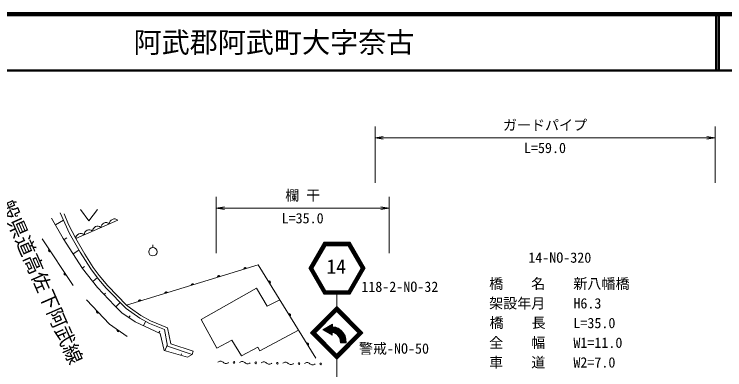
# Model space of a CAD drawing. Units: millimetres, scale not verified. Extents: x 40000 to 680000, y 20000 to 380000.
# Drawn here: x 383770 to 510301, y 316785 to 380000 of the extents above; entities that cross this region are included whole.
import ezdxf
from ezdxf.enums import TextEntityAlignment as Align

# ---------------------------------------------------------------- set-up
doc = ezdxf.new("R2010")
doc.units = ezdxf.units.MM
doc.header["$LTSCALE"] = 1000
for name, color, linetype, lineweight in [('M-BGD', 7, 'Continuous', 13), ('M-STR-HTXT', 7, 'Continuous', 13), ('M-STR-STR1', 1, 'Continuous', 13), ('M-STR-STR3', 7, 'Continuous', 13), ('M-STR-STRC', 7, 'Continuous', 13), ('M-TTL', 7, 'Continuous', 13), ('M-TTL-LINE', 7, 'Continuous', 50)]:
    doc.layers.add(name, color=color, linetype=linetype, lineweight=lineweight)
doc.layers.add('M-TTL-TXT', color=7, linetype='Continuous')
doc.styles.add('ＭＳ ゴシック', font='')
doc.styles.get('ＭＳ ゴシック').set_extended_font_data('MS Gothic')

# ---------------------------------------------------------------- blocks, each defined once
blk = doc.blocks.new('open_arrow')
at = {"color": 0, "linetype": 'Continuous', "lineweight": -2}
blk.add_lwpolyline([(7.5, 1.25), (0, 0), (7.5, -1.25)], dxfattribs=at)

msp = doc.modelspace()

# ---------------------------------------------------------------- linework, layer by layer
at = {"layer": 'M-BGD'}
for p, q in [((391978, 344693), (393588, 341018)), ((393457, 342621), (392661, 344527)), ((395580, 345260), (397080, 343260)), ((397080, 343260), (398580, 345260)), ((390409, 343744), (392515, 340151)), ((392557, 343372), (391120, 342530)), ((394714, 340149), (402193, 343396)), ((402193, 343396), (394714, 340149)), ((394714, 340149), (393457, 342621)), ((393588, 341018), (395488, 337673)), ((388744, 340089), (394269, 331777)), ((392515, 340151), (395942, 334783)), ((393160, 340244), (392659, 339925)), ((396369, 337362), (394714, 340149)), ((395280, 338039), (394274, 337396)), ((408480, 338524), (408480, 339024)), ((395488, 337673), (397429, 334742)), ((397814, 334974), (396369, 337362)), ((403779, 328251), (427228, 335449)), ((427228, 335449), (437475, 318820)), ((396291, 335125), (395888, 334868)), ((395942, 334783), (398626, 331397)), ((397429, 334742), (398791, 332883)), ((398883, 333550), (397814, 334974)), ((398584, 333166), (397749, 332504)), ((398791, 332883), (400154, 331273)), ((400412, 331727), (398883, 333550)), ((403779, 328251), (400412, 331727)), ((398626, 331397), (401599, 328217)), ((400055, 330422), (399779, 330164)), ((400154, 331273), (403705, 327680)), ((426900, 331277), (417052, 325740)), ((428806, 328077), (426900, 331277)), ((396623, 329230), (400755, 324906)), ((431073, 329210), (428806, 328077)), ((401599, 328217), (402962, 326896)), ((402634, 328764), (401859, 327966)), ((404454, 327725), (403779, 328251)), ((406333, 326414), (404454, 327725)), ((402962, 326896), (405316, 325285)), ((403705, 327680), (406142, 325946)), ((404390, 326393), (404169, 326070)), ((405316, 325285), (409734, 323262)), ((406142, 325946), (407835, 324996)), ((408050, 325481), (406333, 326414)), ((407163, 325373), (406809, 324601)), ((411039, 324214), (408050, 325481)), ((417052, 325740), (419866, 320635)), ((400755, 324906), (403878, 322696)), ((407835, 324996), (410519, 323922)), ((410519, 323922), (411056, 320991)), ((411665, 321409), (411039, 324214)), ((409680, 323665), (409537, 323352)), ((409734, 323262), (410478, 320206)), ((427513, 320158), (434393, 323821)), ((415641, 320103), (411665, 321409)), ((419866, 320635), (422543, 322041)), ((422543, 322041), (424222, 319251)), ((410478, 320206), (414607, 319050)), ((411020, 321187), (410612, 320169)), ((411056, 320991), (415456, 319494)), ((424222, 319251), (427127, 320793)), ((427127, 320793), (427513, 320158)), ((413576, 319629), (413500, 319360)), ((414607, 319050), (415456, 319494)), ((415456, 319494), (415641, 320103))]:
    msp.add_line(p, q, dxfattribs=at)
for centre, radius in [((408475, 337778), 750), ((422912, 318080), 150), ((426772, 318018), 150), ((430632, 317956), 150), ((434492, 317893), 150), ((438351, 317831), 150)]:
    msp.add_circle(centre, radius, dxfattribs=at)
for centre, radius, start, end in [((400114, 342041), 915, 50.43043, 176.508), ((401610, 342691), 915, 50.43043, 176.508), ((397123, 340742), 915, 50.43043, 176.508), ((398618, 341392), 915, 50.43043, 176.508), ((395627, 340093), 915, 50.43043, 176.508), ((390125, 338011), 250, 123.61357, 303.61357), ((390125, 338011), 200, 123.61357, 303.61357), ((390125, 338011), 150, 123.61357, 303.61357), ((390125, 338011), 100, 123.61357, 303.61357), ((390125, 338011), 50, 123.61357, 303.61357), ((392888, 333855), 250, 123.61357, 303.61357), ((424883, 334729), 250, 17.0645, 197.0645), ((424883, 334729), 200, 17.0645, 197.0645), ((424883, 334729), 150, 17.0645, 197.0645), ((424883, 334729), 100, 17.0645, 197.0645), ((424883, 334729), 50, 17.0645, 197.0645), ((392888, 333855), 200, 123.61357, 303.61357), ((392888, 333855), 150, 123.61357, 303.61357), ((392888, 333855), 100, 123.61357, 303.61357), ((392888, 333855), 50, 123.61357, 303.61357), ((420193, 333290), 250, 17.0645, 197.0645), ((420193, 333290), 200, 17.0645, 197.0645), ((420193, 333290), 150, 17.0645, 197.0645), ((420193, 333290), 100, 17.0645, 197.0645), ((420193, 333290), 50, 17.0645, 197.0645), ((415504, 331850), 250, 17.0645, 197.0645), ((415504, 331850), 200, 17.0645, 197.0645), ((415504, 331850), 150, 17.0645, 197.0645), ((415504, 331850), 100, 17.0645, 197.0645), ((415504, 331850), 50, 17.0645, 197.0645), ((429150, 332330), 250, 301.64254, 121.64254), ((429150, 332330), 200, 301.64254, 121.64254), ((429150, 332330), 150, 301.64254, 121.64254), ((429150, 332330), 100, 301.64254, 121.64254), ((429150, 332330), 50, 301.64254, 121.64254), ((410814, 330411), 250, 17.0645, 197.0645), ((410814, 330411), 200, 17.0645, 197.0645), ((410814, 330411), 150, 17.0645, 197.0645), ((410814, 330411), 100, 17.0645, 197.0645), ((410814, 330411), 50, 17.0645, 197.0645), ((406124, 328971), 250, 17.0645, 197.0645), ((406124, 328971), 200, 17.0645, 197.0645), ((406124, 328971), 150, 17.0645, 197.0645), ((406124, 328971), 100, 17.0645, 197.0645), ((406124, 328971), 50, 17.0645, 197.0645), ((398689, 327068), 250, 133.69805, 313.69805), ((398689, 327068), 200, 133.69805, 313.69805), ((398689, 327068), 150, 133.69805, 313.69805), ((398689, 327068), 100, 133.69805, 313.69805), ((398689, 327068), 50, 133.69805, 313.69805), ((432733, 326516), 250, 301.64254, 121.64254), ((432733, 326516), 200, 301.64254, 121.64254), ((432733, 326516), 150, 301.64254, 121.64254), ((432733, 326516), 100, 301.64254, 121.64254), ((432733, 326516), 50, 301.64254, 121.64254), ((402316, 323801), 250, 144.71325, 324.71325), ((402316, 323801), 200, 144.71325, 324.71325), ((402316, 323801), 150, 144.71325, 324.71325), ((402316, 323801), 100, 144.71325, 324.71325), ((402316, 323801), 50, 144.71325, 324.71325), ((435934, 321321), 250, 301.64254, 121.64254), ((435934, 321321), 200, 301.64254, 121.64254), ((435934, 321321), 150, 301.64254, 121.64254), ((435934, 321321), 100, 301.64254, 121.64254), ((435934, 321321), 50, 301.64254, 121.64254), ((420492, 317637), 682, 44.04815, 134.09878), ((421472, 318586), 682, 224.04815, 314.09878), ((424352, 317575), 682, 44.04815, 134.09878), ((425332, 318524), 682, 224.04815, 314.09878), ((428212, 317513), 682, 44.04815, 134.09878), ((429192, 318461), 682, 224.04815, 314.09878), ((432071, 317450), 682, 44.04815, 134.09878), ((433052, 318399), 682, 224.04815, 314.09878), ((435931, 317388), 682, 44.04815, 134.09878), ((436912, 318336), 682, 224.04815, 314.09878)]:
    msp.add_arc(centre, radius, start, end, dxfattribs=at)
at = {"layer": 'M-STR-STR3'}
for p, q in [((448023, 350029), (448023, 360029)), ((508558, 350029), (508558, 360029)), ((448023, 358029), (508558, 358029)), ((419757, 337532), (419757, 347532)), ((450515, 337532), (450515, 347532)), ((419757, 345532), (450515, 345532))]:
    msp.add_line(p, q, dxfattribs=at)
at = {"layer": 'M-STR-STRC'}
for p, q in [((438898, 339447), (436242, 334847)), ((438940, 339373), (436376, 334847)), ((438984, 339297), (436415, 334847)), ((439052, 339180), (436532, 334847)), ((439071, 339147), (436588, 334847)), ((438898, 339447), (439244, 338847)), ((438898, 339447), (443591, 339447)), ((438954, 339350), (443542, 339362)), ((438984, 339297), (443504, 339297)), ((439038, 339204), (443454, 339210)), ((439071, 339147), (443417, 339147)), ((443591, 339447), (443244, 338847)), ((443417, 339147), (445900, 334847)), ((443472, 339199), (446007, 334809)), ((443504, 339297), (446073, 334847)), ((443572, 339330), (446162, 334859)), ((443591, 339447), (446246, 334847)), ((439114, 339073), (436721, 334847)), ((439158, 338997), (436762, 334847)), ((439209, 338908), (436887, 334847)), ((439244, 338847), (436935, 334847)), ((439158, 338997), (443331, 338997)), ((439163, 339076), (443371, 339066)), ((439221, 338927), (443274, 338898)), ((439244, 338847), (443244, 338847)), ((443244, 338847), (445554, 334847)), ((443304, 338888), (445627, 334877)), ((443331, 338997), (445727, 334847)), ((443397, 339031), (445801, 334859)), ((436242, 334847), (436935, 334847)), ((438898, 330247), (436242, 334847)), ((436354, 334847), (438932, 330305)), ((438984, 330397), (436415, 334847)), ((436510, 334847), (439028, 330472)), ((439071, 330547), (436588, 334847)), ((436687, 334847), (439136, 330660)), ((439158, 330697), (436762, 334847)), ((436899, 334847), (439218, 330802)), ((439244, 330847), (436935, 334847)), ((443244, 330847), (445554, 334847)), ((445602, 334796), (443291, 330792)), ((443331, 330697), (445727, 334847)), ((443404, 330667), (445826, 334871)), ((443417, 330547), (445900, 334847)), ((445963, 334821), (443472, 330505)), ((443504, 330397), (446073, 334847)), ((446137, 334815), (443541, 330306)), ((443591, 330247), (446246, 334847)), ((446246, 334847), (445554, 334847)), ((438898, 330247), (439244, 330847)), ((443591, 330247), (438898, 330247)), ((438947, 330331), (443537, 330340)), ((443504, 330397), (438984, 330397)), ((439036, 330487), (443443, 330502)), ((443417, 330547), (439071, 330547)), ((439127, 330643), (443363, 330641)), ((443331, 330697), (439158, 330697)), ((439208, 330784), (443284, 330778)), ((443244, 330847), (439244, 330847)), ((441195, 330247), (441195, 328018)), ((443591, 330247), (443244, 330847)), ((436528, 323351), (441195, 328018)), ((436670, 323351), (441195, 327877)), ((436811, 323351), (441195, 327735)), ((441195, 328018), (445862, 323351)), ((441195, 327877), (445720, 323351)), ((441195, 327735), (445579, 323351)), ((436952, 323351), (441195, 327594)), ((437023, 323280), (441266, 327523)), ((437094, 323210), (441336, 327452)), ((437164, 323139), (441407, 327382)), ((440983, 327382), (445226, 323139)), ((441054, 327452), (445296, 323210)), ((441124, 327523), (445367, 323280)), ((441195, 327594), (445438, 323351)), ((440476, 324916), (438714, 323899)), ((438776, 323863), (438776, 323934)), ((438876, 323805), (438876, 323992)), ((438976, 323748), (438976, 324050)), ((439076, 323690), (439076, 324107)), ((439176, 323632), (439176, 324165)), ((439276, 323575), (439276, 324223)), ((439376, 323517), (439376, 324281)), ((440476, 324916), (439446, 323886)), ((439476, 323459), (439476, 324338)), ((439576, 323401), (439576, 324396)), ((439676, 323344), (439676, 324454)), ((439776, 323286), (439776, 324512)), ((439876, 323228), (439876, 324569)), ((439976, 323170), (439976, 324627)), ((440076, 323113), (440076, 324685)), ((440176, 323155), (440176, 324743)), ((440276, 323055), (440276, 324800)), ((440376, 322955), (440376, 324858)), ((440376, 324322), (440977, 324284)), ((440376, 324222), (440945, 324186)), ((440376, 324121), (440914, 324088)), ((440376, 324021), (440882, 323990)), ((440376, 323921), (440851, 323891)), ((440476, 324416), (440476, 324916)), ((440476, 324416), (441008, 324382)), ((440476, 324416), (440479, 324416)), ((440882, 323990), (441686, 323489)), ((440914, 324088), (441755, 323564)), ((440945, 324186), (441825, 323639)), ((440977, 324284), (441894, 323713)), ((441008, 324382), (441963, 323788)), ((441008, 324382), (441470, 324179)), ((441470, 324179), (441963, 323788)), ((436528, 323351), (441195, 318684)), ((436670, 323351), (441195, 318826)), ((436811, 323351), (441195, 318967)), ((436952, 323351), (441195, 319108)), ((437023, 323422), (441266, 319179)), ((437094, 323492), (441336, 319250)), ((437164, 323563), (441407, 319321)), ((440413, 322918), (438714, 323899)), ((440413, 322918), (439446, 323886)), ((440376, 323821), (440820, 323793)), ((440376, 323721), (440788, 323695)), ((440376, 323620), (440757, 323597)), ((440376, 323520), (440725, 323498)), ((440694, 323400), (440413, 323418)), ((440413, 323418), (440413, 322918)), ((441269, 323042), (440694, 323400)), ((440725, 323498), (441339, 323117)), ((440757, 323597), (441408, 323191)), ((440788, 323695), (441477, 323266)), ((440820, 323793), (441547, 323340)), ((440851, 323891), (441616, 323415)), ((440983, 319321), (445226, 323563)), ((441054, 319250), (445296, 323492)), ((441124, 319179), (445367, 323422)), ((441195, 319108), (445438, 323351)), ((441195, 318967), (445579, 323351)), ((441195, 318826), (445720, 323351)), ((441195, 318684), (445862, 323351)), ((441730, 322407), (441269, 323042)), ((441339, 323117), (441825, 322447)), ((441408, 323191), (441919, 322488)), ((441477, 323266), (442013, 322528)), ((441547, 323340), (442107, 322569)), ((441616, 323415), (442202, 322609)), ((441686, 323489), (442296, 322650)), ((441755, 323564), (442390, 322690)), ((441825, 323639), (442484, 322730)), ((441894, 323713), (442579, 322771)), ((441963, 323788), (442673, 322811)), ((441963, 323788), (442351, 323347)), ((442351, 323347), (442673, 322811)), ((442390, 322690), (442594, 321582)), ((442484, 322730), (442696, 321582)), ((442579, 322771), (442798, 321582)), ((442673, 322811), (442899, 321582)), ((442673, 322811), (442822, 322234)), ((441882, 321582), (441730, 322407)), ((441825, 322447), (441984, 321582)), ((441882, 321582), (442899, 321582)), ((441919, 322488), (442086, 321582)), ((442013, 322528), (442187, 321582)), ((442107, 322569), (442289, 321582)), ((442202, 322609), (442391, 321582)), ((442296, 322650), (442492, 321582)), ((442822, 322234), (442899, 321582)), ((441195, 318684), (441195, 313889))]:
    msp.add_line(p, q, dxfattribs=at)
at = {"layer": 'M-TTL', "color": 2, "lineweight": 140}
msp.add_line((680000, 380000), (40000, 380000), dxfattribs=at)
at = {"layer": 'M-TTL-LINE'}
for p, q in [((508747, 380000), (508747, 370000)), ((509247, 380000), (509247, 370000)), ((40000, 370000), (680000, 370000))]:
    msp.add_line(p, q, dxfattribs=at)

# ---------------------------------------------------------------- block references
at = {"layer": 'M-STR-STR3', "xscale": 193, "yscale": 193}
for p in [(448023, 358029), (419757, 345532)]:
    msp.add_blockref('open_arrow', p, dxfattribs=at)
at = {"layer": 'M-STR-STR3', "xscale": 193, "yscale": 193, "rotation": 180}
for p in [(508558, 358029), (450515, 345532)]:
    msp.add_blockref('open_arrow', p, dxfattribs=at)

# ---------------------------------------------------------------- texts
at = {"layer": 'M-STR-HTXT', "style": 'ＭＳ ゴシック'}
msp.add_text('一般県道高佐下阿武線', height=2566, rotation=293.595, dxfattribs=at).set_placement((379026, 349233), align=Align.BOTTOM_LEFT)
at = {"layer": 'M-STR-STR1', "style": 'ＭＳ ゴシック'}
for s, p in [('14-NO-320', (475308, 335263)), ('橋\u3000\u3000名', (468340, 330633)), ('新八幡橋', (483340, 330633)), ('架設年月', (468340, 327133)), ('H6.3', (483340, 327133)), ('橋\u3000  長', (468408, 323684)), ('L=35.0', (483340, 323633)), ('全\u3000\u3000幅', (468340, 320133)), ('W1=11.0', (483340, 320133)), ('車\u3000\u3000道', (468340, 316633)), ('W2=7.0', (483340, 316633))]:
    msp.add_text(s, height=1833, dxfattribs=at).set_placement(p, align=Align.BOTTOM_LEFT)
at = {"layer": 'M-STR-STR3', "style": 'ＭＳ ゴシック'}
for s, p in [('ガードパイプ', (470790, 358825)), ('L=59.0', (474540, 354766)), ('欄 干', (432011, 346328)), ('L=35.0', (431386, 342269))]:
    msp.add_text(s, height=1833, dxfattribs=at).set_placement(p, align=Align.BOTTOM_LEFT)
at = {"layer": 'M-STR-STRC', "style": 'ＭＳ ゴシック'}
for s, height, p in [('14', 2566, (439366, 333090)), ('118-2-NO-32', 1833, (445574, 330079)), ('警戒-NO-50', 1833, (445150, 319097))]:
    msp.add_text(s, height=height, dxfattribs=at).set_placement(p, align=Align.BOTTOM_LEFT)
at = {"layer": 'M-TTL-TXT', "style": 'ＭＳ ゴシック'}
msp.add_text('阿武郡阿武町大字奈古', height=3666, dxfattribs=at).set_placement((405024, 375000), align=Align.MIDDLE_LEFT)

doc.saveas('drawing.dxf')
